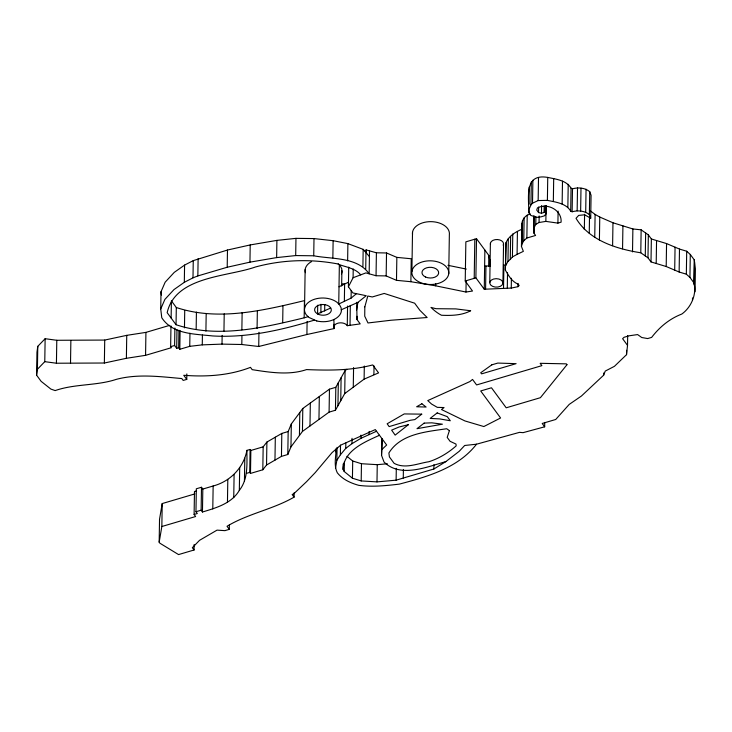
<?xml version="1.0" encoding="UTF-8"?>
<svg xmlns="http://www.w3.org/2000/svg" width="732" height="732" viewBox="0 0 732 732"><rect width="100%" height="100%" fill="white"/><g stroke="black" fill="none" stroke-linecap="round" stroke-linejoin="round"><path stroke-width="1.1" d="M186.843 373.924L186.761 379.386L183.183 380.439L181.792 378.554C160.061 376.623 137.726 373.659 116.315 379.359C96.551 385.91 74.902 383.705 55.156 390.586L50.883 389.085L41.129 381.345L36.6 375.187L36.957 352.238L37.78 346.337L45.137 338.706L56.794 340.279L104.722 340.069L126.746 335.348L145.924 332.383L169.604 325.383M36.6 375.187L37.414 369.294L37.78 346.337M37.414 369.294L44.771 361.663L45.137 338.706M170.968 325.905L170.638 346.666L171.398 347.7L145.567 355.331L126.38 358.305L104.365 363.017L56.428 363.228L56.794 340.279M70.51 363.53L70.867 340.581M104.365 363.017L104.722 340.069M126.38 358.305L126.746 335.348M145.567 355.331L145.924 332.383M314.303 320.14C281.399 330.141 247.087 338.038 212.472 335.933C194.831 333.938 172.642 334.478 161.772 317.761L160.729 308.986L161.003 291.775L165.157 282.195L174.271 272.359L184.583 265.094L193.257 260.619L227.478 250.033L250.216 244.936L276.906 240.38L295.957 238.358L314.001 238.577L333.124 240.691L347.892 243.619L363.173 249.365L369.422 256.593M194.145 544.535L194.053 549.997L178.562 554.582L159.924 543.226L159.173 542.202L159.53 519.244L162.202 503.561L194.895 493.899M159.173 542.202L161.845 526.509L162.202 503.561M171.132 318.054L171.398 300.843L176.311 307.513C217.852 321.348 263.255 310.569 304.439 300.614L304.164 317.825C262.98 327.78 217.578 338.559 176.046 324.724L167.161 312.665C175.488 276.074 227.231 276.989 255.45 266.988C282.168 259.769 309.947 258.762 337.141 263.813C345.019 267.07 355.047 267.848 360.711 274.857M334.149 324.203L334.085 328.577L306.9 334.515L258.725 346.492L241.807 344.507L222.006 344.113L202.27 344.873L189.744 346.337L179.816 349.274L178.681 347.727L176.696 348.322L174.609 345.495L174.893 328.009M176.046 324.724L176.311 307.513M176.696 348.322L176.979 329.739M178.681 347.727L178.956 330.242M179.816 349.274L180.099 330.69M160.729 308.986L164.883 299.406L173.996 289.57L184.318 282.314L184.583 265.094M184.464 327.872L184.729 310.661M189.744 346.337L189.954 333.216M184.318 282.314L192.992 277.831L193.257 260.619M196.158 329.308L196.423 312.097M161.845 526.509L195.618 516.527L194.108 514.468L194.474 491.52L196.588 490.888M192.992 277.831L197.85 275.927L198.116 258.716M194.108 514.468L197.292 513.525L195.966 511.732L196.332 488.784L201.492 487.256L202.819 489.049L202.453 512.007C216.096 507.917 231.678 503.479 239.327 490.376C248.395 478.884 246.84 464.07 246.913 450.381L250.097 449.448L250.847 450.473L250.49 473.421L262.806 469.779L266.54 465.012L281.454 456.375L287.804 454.499L290.961 446.886L302.444 431.432L329.089 412.125L335.448 410.249L344.717 393.578L364.115 379.139L378.581 372.881L372.716 364.92C351.076 370.676 328.75 370.483 306.552 369.587C289.167 375.507 269.98 372.414 252.183 369.66L250.481 367.354C229.29 375.598 205.994 377.026 183.741 375.278L186.761 379.386M202.27 344.873L202.425 335.036M202.453 512.007L201.135 510.204L201.492 487.256M205.912 331.12L206.186 313.9M212.783 508.95L213.149 485.993C230.159 481.519 243.646 467.721 246.913 450.381M222.006 344.113L222.153 335.366M223.955 331.065L224.221 313.854M197.85 275.927L227.204 267.244L227.478 250.033M227.451 502.344L227.808 479.396M194.053 549.997L192.36 547.692L199.543 540.326L217.038 530.133L224.925 530.645L229.299 529.355L229.372 524.981M233.737 497.678L234.103 474.729M239.327 490.376L239.693 467.428M241.862 329.867L242.136 312.646M241.807 344.507L241.944 335.759M244.442 481.107L244.799 458.15M227.204 267.244L249.951 262.148L250.216 244.936M250.49 473.421L249.731 472.396L250.097 449.448M257.078 328.476L257.344 311.265M258.725 346.492L258.954 332.282M262.806 469.779L263.163 446.831L266.896 442.064L281.811 433.426L288.17 431.551L291.327 423.938L302.801 408.474L329.455 389.177L335.814 387.301L345.074 370.621L346.785 369.349M266.54 465.012L266.896 442.064M249.951 262.148L276.641 257.6L276.906 240.38M274.967 460.135L275.323 437.178M282.689 322.684L282.955 305.473M281.454 456.375L281.811 433.426M287.804 454.499L288.17 431.551M290.961 446.886L291.327 423.938M276.641 257.6L295.691 255.569L295.957 238.358M229.299 529.355L227.03 526.271C247.983 513.617 273.219 509.289 294.081 497.138L294.145 492.764M299.434 435.485L299.791 412.537M302.444 431.432L302.801 408.474M304.53 308.739L305.153 269.586M306.9 334.515L307.111 321.403M309.975 425.978L310.331 403.021M369.514 250.856L369.157 273.805C357.289 256.767 331.898 259.32 313.726 255.788L314.001 238.577M317.715 305.217L317.578 313.863L330.699 308.016M318.951 419.473L319.317 396.524M320.854 312.893L320.991 304.256M324.66 311.008L324.761 304.53M329.089 412.125L329.455 389.177M332.85 257.911L333.124 240.691M334.085 328.577L333.893 319.82M335.448 410.249L335.814 387.301M544.736 422.437L544.663 426.811L523.051 432.667L519.564 432.347L476.532 444.196C457.948 468.132 427.268 476.742 399.288 484.127C385.865 485.719 372.204 487.137 358.735 485.334C350.665 483.083 342.631 479.497 337.306 472.79C333.6 465.387 336.006 456.558 336.153 448.661M339.355 264.874L338.742 304.027L351.086 298.116L356.438 293.678M335.494 468.114L336.866 460.272L337.068 447.362M337.946 405.748L338.312 382.799M341.652 285.992L341.89 270.639M340.746 400.724L341.103 377.767M336.866 460.272L340.371 454.819L340.517 445.138M344.36 301.236L344.626 284.025L348.478 282.241M476.532 444.196L464.683 445.486L459.238 451.287L445.815 461.627L433.866 469.011L396.122 480.174L376.989 481.885L361.196 480.933L352.431 478.216L344.223 471.509L343.079 469.404L343.171 464.024M344.717 393.578L345.074 370.621M344.223 471.509L344.369 461.828M347.627 260.83L347.892 243.619M356.74 302.316L356.987 319.527L360.199 323.892L347.261 325.694L347.572 306.022M340.371 454.819L345.742 448.387L345.824 443.016M341.277 309.782L357.921 302.362L366.229 295.71L352.952 292.965L348.414 286.798L348.725 267.125M350.024 325.09L350.326 305.418M351.086 298.116L351.204 290.586M348.414 286.798L353.089 277.73L353.227 268.983M345.742 448.387L351.955 443.683L352.037 438.303M353.272 387.21L353.583 367.537M352.431 478.216L352.705 461.004L346.95 456.31M356.987 319.527L357.042 316.261M362.898 266.576L363.173 249.365M351.955 443.683L360.903 438.34L360.949 435.11M361.196 480.933L361.462 463.722L352.705 461.004M365.716 269.129L365.982 251.918M364.115 379.139L364.316 366.027M366.229 252.815L366.275 249.951L376.404 252.787L386.523 252.97L396.845 257.38L411.238 258.762L410.881 281.71L435.668 285.828L465.964 292.031L472.497 291.034L465.232 280.997L465.854 241.844L476.505 238.696L488.83 255.441L490.449 263.474M369.111 434.616L369.157 431.386M373.896 374.674L374.034 365.936M410.881 281.71L396.488 280.329L386.167 275.918L376.047 275.735L376.404 252.787M376.989 481.885L377.255 464.674L387.384 463.768M381.546 455.386L382.122 438.669L381.546 455.386L384.016 461.993C400.459 478.261 427.113 466.851 445.815 461.627M386.167 275.918L386.523 252.97M396.488 280.329L396.845 257.38M396.122 480.174L396.305 468.343M403.268 478.06L403.405 469.459M411.896 271.545L412.509 232.392M435.668 285.828L435.696 283.641M433.866 469.011L433.939 464.71M448.734 273.777A18.483 11.858 0.9 0 0 422.382 261.882A18.483 11.858 0.9 0 0 419.829 282.323A18.483 11.858 0.9 0 0 448.734 273.777L449.357 234.624A18.483 11.858 0.9 0 0 430.791 221.65A18.483 11.858 0.9 0 0 412.537 234.46M465.964 292.031L466.138 281.097M474.208 278.343L474.821 239.19M521.916 229.272C515.346 231.971 508.923 235.969 505.995 242.713L505.391 270.172C508.53 275.552 511.97 281.802 518.128 284.117L519.171 285.535L517.917 286.679L511.256 288.079L484.264 289.232L475.892 277.849L476.505 238.696M484.264 289.232L484.877 250.079M485.591 289.021L485.947 266.073L490.431 265.817M488.656 266.247L488.83 255.441M489.937 266.43L490.037 259.952M489.772 282.506L490.385 243.363M502.93 283.311A6.597 4.236 0.9 0 0 493.514 279.057A6.597 4.236 0.9 0 0 492.609 286.358A6.597 4.236 0.9 0 0 502.93 283.311L503.543 244.159M503.534 287.996L503.891 265.048L505.775 265.094M505.391 270.172L505.995 242.713M507.294 288.097L507.532 272.798M505.629 265.661L507.971 261.425L508.328 238.476M507.971 261.425L510.277 259.384L510.643 236.427M511.256 288.079L511.412 278.242M510.277 259.384L512.418 256.932L512.784 233.984M512.418 256.932L517.076 254.388L517.433 231.44M517.917 286.679L517.963 283.403M517.076 254.388L523.353 251.351L521.449 246.437L521.815 223.489C522.492 218.978 525.796 214.714 530.508 214.11M521.77 240.48L521.815 223.489M521.449 246.437L522.191 243.665L522.547 220.716M522.191 243.665L523.764 240.746L524.13 217.788M523.764 240.746L526.866 238.028L527.223 215.08M546.301 206.003L546.182 213.653L544.315 215.876L541.049 216.837L536.757 217.395L530.865 215.437L528.971 212.866L528.769 210.047C528.431 194.373 525.292 173.466 547.746 177.419C555.991 179.184 566.339 180.237 571.052 188.151L572.497 188.819C578.216 187.2 585.042 187.758 589.736 191.674L591.072 195.252L590.715 218.2L584.621 214.796L578.683 215.4L576.029 218.31C589.306 240.59 616.683 248.999 640.784 252.787L647.976 257.81L651.004 261.919L666.202 266.521L679.131 272.011L686.341 274.18L689.937 277.419L693.899 282.808C696.965 294.237 691.218 307.33 681.821 314.046C669.469 318.786 659.523 327.103 651.654 337.388L647.683 338.568L641.754 337.525L637.599 334.57L629.044 335.814L624.048 337.296L622.621 338.706L627.525 345.376L626.537 354.663L614.432 366.329L605.254 371.078L603.662 375.177L581.455 396.003L569.221 404.403L555.716 419.482L542.211 423.471L544.663 426.811M528.971 212.866L529.007 210.679M529.108 204.127L529.135 187.099M528.769 210.047L530.938 204.887L531.304 181.939M530.938 204.887L532.512 203.203L532.878 180.255M526.866 238.028L535.604 235.448L533.939 233.169L533.912 215.867M533.683 230.068L534.058 216.077M533.939 233.169L533.994 229.894M533.875 228.1L535.778 224.358L535.906 216.709M532.512 203.203L538.157 200.559L538.514 177.602M545.331 205.976L545.267 210.349L544.086 212.463L541.47 213.241L538.56 212.564L538.642 207.101M535.778 224.358L539.054 222.51L539.164 215.949M541.47 213.241L541.588 205.591M544.086 212.463L544.187 205.902M546.182 213.653L545.916 205.655M539.054 222.51L545.852 221.393L546.09 206.095M590.715 218.2L589.37 214.622C584.685 210.706 577.859 210.148 572.131 211.768L570.695 211.109C565.982 203.194 555.634 202.133 547.39 200.367L547.746 177.419M553.337 201.437L553.694 178.489M545.852 221.393L557.912 223.114L558.104 211.09M562.13 204.118L562.496 181.161M567.858 207.257L568.215 184.308M570.695 211.109L571.052 188.151M572.131 211.768L572.497 188.819M577.155 210.77L577.521 187.822M580.641 211.145L580.998 188.197M584.346 229.601L584.584 214.302M585.701 212.152L586.058 189.204M589.37 214.622L589.736 191.674M589.251 233.261L589.516 216.873M594.741 237.36L595.107 214.412L590.532 210.999M599.407 239.986L599.764 217.038L595.107 214.412M603.662 375.177L603.699 372.991M612.602 245.723L612.968 222.775L599.764 217.038M622.557 248.816L622.923 225.868M626.537 354.663L626.601 350.289M627.525 345.376L627.681 335.54M632.512 251.909L632.878 228.96L612.968 222.775M640.784 252.787L641.141 229.839L632.878 228.96M645.276 255.925L645.642 232.977M647.976 257.81L648.342 234.862L641.141 229.839M651.004 261.919L651.361 238.971L648.342 234.862M656.201 263.493L656.558 240.544M666.202 266.521L666.559 243.573L651.361 238.971M674.694 270.135L675.06 247.178M679.131 272.011L679.488 249.063L666.559 243.573M686.341 274.18L686.698 251.232L679.488 249.063M689.937 277.419L690.294 254.471L686.698 251.232M692.472 300.111L692.509 297.924M693.899 282.808L694.265 259.86L690.294 254.471M694.146 284.785L694.512 261.836M695.043 291.821L695.4 268.873L694.265 259.86M343.079 469.404C343.701 450.473 364.82 441.945 379.478 435.266M356.621 309.929L357.921 302.362M381.948 449.466L386.652 445.019L375.296 429.583L340.645 445.175L332.063 452.605L315.236 472.598L306.552 481.683L293.825 493.752L292.16 494.521L294.081 497.138M339.007 286.807L344.626 284.025M360.903 438.34L376.523 431.258M364.188 250.728L366.275 249.951M353.089 277.73L365.909 272.899L376.047 275.735M557.912 223.114L561.096 222.171C562.066 210.139 547.499 202.627 537.453 207.879L536.73 210.075L538.56 212.564M170.638 346.666L174.609 345.495M304.164 317.825L308.126 316.654M465.232 280.997L475.892 277.849M250.847 450.473L263.163 446.831M246.556 473.339L249.731 472.396M202.819 489.049L213.149 485.993M195.966 511.732L201.135 510.204M484.63 266.274L485.947 266.073M538.157 200.559L547.39 200.367M295.691 255.569L313.726 255.788M361.462 463.722L377.255 464.674M44.771 361.663L56.428 363.228M447.929 265.313L466.33 269.083M338.211 263.721L340.261 265.771L341.743 268.726L341.99 271.828A18.483 11.858 0.9 0 1 341.451 273.86M347.261 325.694L346.565 324.816A7.036 4.52 0.9 0 0 338.404 323.068A7.036 4.52 0.9 0 0 333.765 327.652M545.267 210.349L545.834 211.118M335.759 450.903L336.491 452.769M161.003 291.775L161.397 295.06M305.39 272.688A18.483 11.858 0.9 0 1 311.585 261.571M490.477 244.461A6.597 4.236 0.9 0 1 497.495 239.538A6.597 4.236 0.9 0 1 503.186 245.229M342.649 283.76A7.036 4.52 0.9 0 1 344.406 284.135M364.82 306.882L364.728 316.197L367.986 322.968L391.016 320.241L427.149 317.514L419.875 310.295L414.651 303.194L384.209 293.44L372.295 296.963L367.784 296.03L364.82 306.882M449.411 430.617L447.197 437.388L450.07 441.295L455.999 444.077L456.173 445.88C448.213 452.907 439.054 458.452 428.915 461.727C417.505 463.447 405.199 469.294 394.127 463.338L389.406 456.924L388.884 452.98C400.788 433.655 426.18 431.807 446.694 428.742L449.411 430.617M566.98 364.701L540.399 397.696L506.205 407.806L491.474 387.777L480.704 390.961L500.587 417.981L483.852 426.546L464.976 420.955L441.515 409.536L444.068 407.55L437.315 407.358L431.596 404.064L427.753 400.587L469.935 381.555L472.533 379.423L476.596 384.94L541.881 365.643L540.161 363.31L566.358 363.859L566.98 364.701M408.337 424.716L395.152 435.119L391.638 430.132L399.041 427.012L408.337 424.716M421.742 414.147L414.861 419.573L410.112 420.314L389.15 426.61L387.155 423.773L404.229 413.928L421.742 414.147M424.139 423.114L417.011 428.678L442.412 424.194L431.825 422.822L424.139 423.114M437.196 412.912L430.16 418.411L439.648 418.905L450.308 420.763L447.279 416.654L437.196 412.912M491.84 364.829L480.732 372.744L481.564 373.869L516.106 363.658L497.797 363.072L491.84 364.829M470.621 310.752C461.956 315.492 451.013 315.684 441.442 315.245C437.562 313.223 434.085 310.469 430.983 307.413L436.007 308.703L455.807 308.895L470.621 310.752M421.87 403.753L416.645 406.763L426.106 407.038L421.87 403.753M316.764 320.973L308.886 317.413L306.26 314.797A18.483 11.858 0.9 0 1 312.912 299.818A18.483 11.858 0.9 0 1 337.022 302.298L339.639 304.924L341.13 307.879L341.377 310.972A18.483 11.858 0.9 0 1 316.764 320.973M318.21 314.229L316.59 313.278A8.363 5.362 0.9 0 1 318.411 305.317A8.363 5.362 0.9 0 1 330.507 307.623L331.175 308.968A8.363 5.362 0.9 0 1 327.497 314.403A8.363 5.362 0.9 0 1 318.21 314.229M425.576 277.025A8.363 5.362 0.9 0 0 438.651 273.164A8.363 5.362 0.9 0 0 426.729 267.784A8.363 5.362 0.9 0 0 425.576 277.025"/></g></svg>
